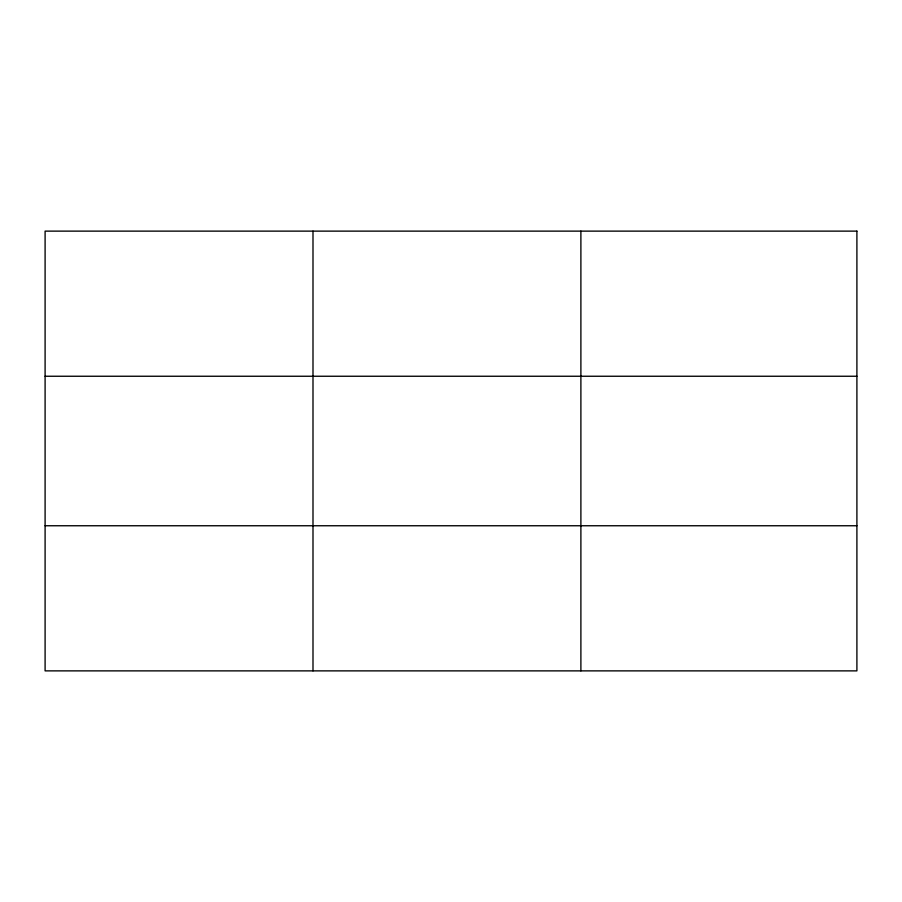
<?xml version="1.0" encoding="UTF-8"?>
<svg xmlns="http://www.w3.org/2000/svg" width="902" height="902" viewBox="0 0 902 902"><rect width="100%" height="100%" fill="white"/><g stroke="black" fill="none" stroke-linecap="round" stroke-linejoin="round"><path stroke-width="1.35" d="M312.994 670.874L312.994 231.126M580.888 670.874L580.888 231.126M45.1 376.247L856.9 376.247M45.1 525.753L856.9 525.753M856.9 231.126L856.9 670.874L45.1 670.874L45.1 231.126L856.9 231.126"/></g></svg>
